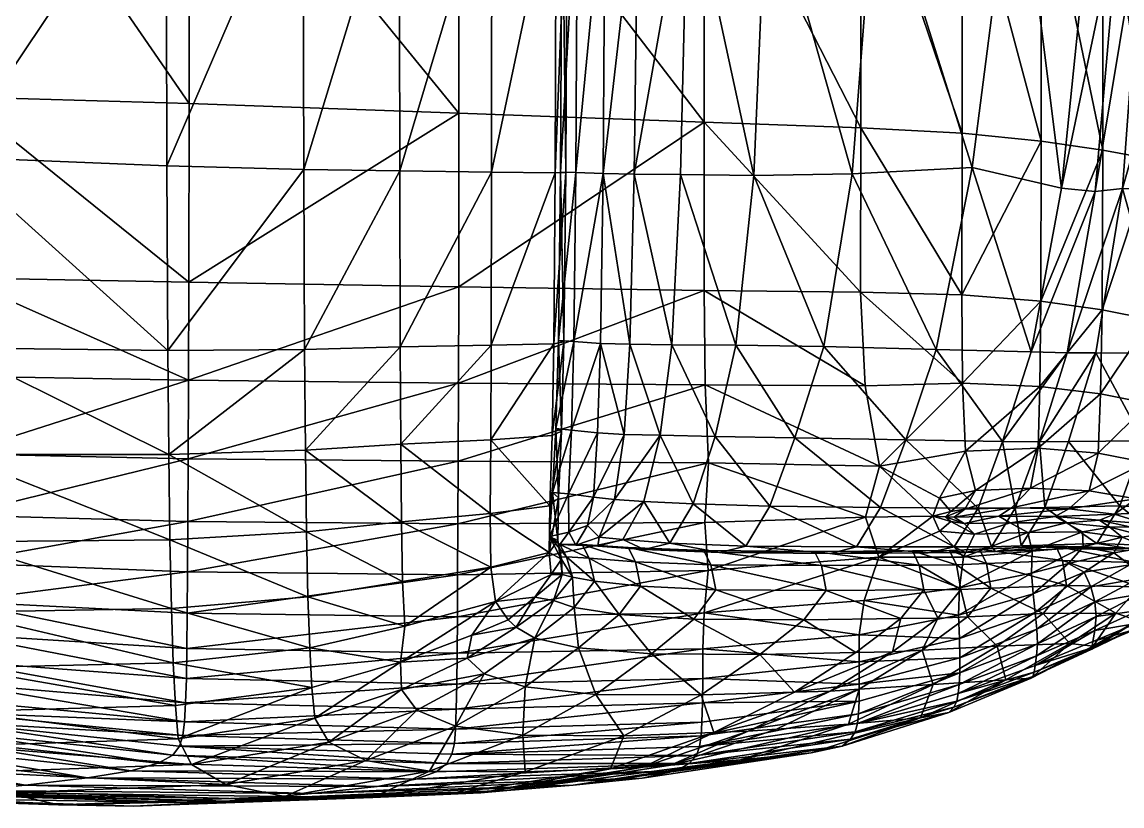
# Model space of a CAD drawing. Header units: centimetres. Extents: x -42.2 to 42.2, y -34.8 to 34.8.
# Drawn here: x -36.16 to -29.75, y -33 to -28.43 of the extents above; entities that cross this region are included whole.
import ezdxf

# ---------------------------------------------------------------- set-up
doc = ezdxf.new("R2010")
doc.units = ezdxf.units.CM
doc.layers.get('0').update_dxf_attribs({"true_color": 0x1c95b1})

msp = doc.modelspace()

# ---------------------------------------------------------------- meshes
at = {"color": 96, "true_color": 0x068706}
mesh = msp.add_polyface(dxfattribs=at)
corners = [(-33.4243, -27.5, 15.6869), (-33.0498, -27.5205, 15.4153), (-33.046, -25.0354, 15.4132), (-33.9644, -27.4685, 15.9719), (-33.424, -24.995, 15.6874), (-33.9609, -29.2985, 15.9624), (-33.4255, -29.306, 15.6807), (-33.0559, -29.3103, 15.4124), (-34.5261, -27.4285, 16.1976), (-33.9674, -24.9327, 15.9752), (-35.323, -27.3615, 16.3422), (-34.5301, -24.8513, 16.2023), (-35.3181, -29.269, 16.3288), (-34.5211, -29.2907, 16.1857), (-36.5686, -27.2493, 16.3841), (-35.3269, -24.7227, 16.3475), (-37.9558, -27.1325, 16.3264), (-36.5723, -24.5187, 16.3897), (-37.9517, -29.1616, 16.313), (-36.5641, -29.2195, 16.3703), (-36.5292, -26.9616, -29.6994), (-37.5298, -26.9127, -29.6741), (-37.5277, -24.2123, -29.67), (-35.187, -27.0379, -29.7197), (-36.5273, -24.2974, -29.6953), (-35.189, -28.9063, -29.7198), (-36.5314, -28.867, -29.6997), (-37.532, -28.8403, -29.6748), (-33.6148, -27.1533, -29.7326), (-35.1854, -24.4314, -29.7156), (-33.6163, -28.9615, -29.7326), (-35.3132, -30.346, 16.3009), (-36.5595, -30.3292, 16.3414), (-36.5331, -29.923, -29.6941), (-37.5332, -29.9035, -29.6699), (-35.1908, -29.9471, -29.7135), (-33.6177, -29.9739, -29.7261)]
mesh.append_faces([[corners[k] for k in face] for face in [(0, 1, 2), (3, 0, 4), (0, 3, 5), (5, 6, 0), (1, 0, 6), (6, 7, 1), (8, 3, 9), (10, 8, 11), (8, 10, 12), (12, 13, 8), (3, 8, 13), (13, 5, 3), (14, 10, 15), (16, 14, 17), (14, 16, 18), (18, 19, 14), (10, 14, 19), (19, 12, 10), (20, 21, 22), (23, 20, 24), (20, 23, 25), (25, 26, 20), (21, 20, 26), (26, 27, 21), (28, 23, 29), (23, 28, 30), (30, 25, 23), (31, 12, 19), (32, 19, 18), (33, 34, 27), (27, 26, 33), (35, 33, 26), (26, 25, 35), (30, 36, 35), (35, 25, 30)]], dxfattribs={"vtx2": -1, "color": 96})
mesh = msp.add_polyface(dxfattribs=at)
corners = [(-32.1858, -27.2677, -29.7164), (-33.6148, -27.1533, -29.7326), (-33.6136, -24.6373, -29.7286), (-32.1868, -29.0147, -29.7174), (-33.6163, -28.9615, -29.7326), (-31.8206, -27.5544, 11.1407), (-31.7744, -25.0994, 11.1304), (-32.2504, -25.0787, 13.6996), (-32.2812, -27.5436, 13.7086), (-31.8965, -29.325, 11.1476), (-32.3253, -29.3205, 13.7132), (-31.3245, -29.3162, 7.0501), (-31.1845, -27.4941, 6.8265), (-32.5718, -27.5369, 14.837), (-32.5539, -25.0659, 14.831), (-32.7631, -27.5327, 15.1238), (-32.754, -25.0589, 15.1205), (-32.776, -29.3141, 15.1221), (-32.5956, -29.3173, 14.838), (-31.273, -27.3411, -29.6491), (-32.185, -24.8422, -29.7116), (-31.2737, -29.0476, -29.6533), (-33.6177, -29.9739, -29.7261), (-32.9848, -27.5272, 15.2302), (-33.0498, -27.5205, 15.4153), (-33.0559, -29.3103, 15.4124), (-32.9933, -29.3083, 15.2295), (-33.015, -27.5277, 15.1435), (-33.0243, -29.3059, 15.1434), (-33.009, -25.0536, 15.1395), (-32.9794, -25.0509, 15.2266), (-32.926, -27.5296, 15.167), (-32.9198, -25.0556, 15.1637), (-32.9354, -29.3091, 15.1658)]
mesh.append_faces([[corners[k] for k in face] for face in [(0, 1, 2), (1, 0, 3), (3, 4, 1), (5, 6, 7), (7, 8, 5), (9, 5, 8), (8, 10, 9), (5, 9, 11), (6, 5, 12), (13, 8, 7), (7, 14, 13), (15, 13, 14), (14, 16, 15), (13, 15, 17), (17, 18, 13), (8, 13, 18), (18, 10, 8), (19, 0, 20), (21, 3, 0), (22, 4, 3), (23, 24, 25), (25, 26, 23), (27, 23, 26), (26, 28, 27), (23, 27, 29), (29, 30, 23), (24, 23, 30), (31, 15, 16), (16, 32, 31), (27, 31, 32), (32, 29, 27), (31, 27, 28), (28, 33, 31), (15, 31, 33), (33, 17, 15)]], dxfattribs={"vtx2": -1, "color": 96})
mesh = msp.add_polyface(dxfattribs=at)
corners = [(-29.5757, -27.5574, -27.2046), (-29.8607, -27.5122, -28.0225), (-29.8606, -25.2044, -27.9576), (-29.5756, -25.244, -27.1106), (-29.3559, -27.5957, -26.3059), (-29.3559, -25.271, -26.1848), (-29.1917, -27.6317, -25.2862), (-29.1916, -25.2955, -25.1441), (-29.0552, -27.6637, -23.6256), (-29.0552, -25.3169, -23.4866), (-28.919, -27.6903, -20.8042), (-28.919, -25.3347, -20.7103), (-28.9357, -27.7008, -16.737), (-28.9238, -25.3332, -16.6791), (-29.2581, -27.6846, -11.3392), (-29.2105, -25.2965, -11.257), (-29.6223, -27.6915, -6.7105), (-29.5687, -25.3853, -5.9952), (-30.3673, -27.2873, 0.4593), (-29.9305, -27.7084, -3.4356), (-29.7764, -26.6207, -4.0969), (-29.8427, -26.1259, -3.2377), (-30.4245, -25.0987, 1.4951), (-31.1558, -25.1116, 7.0776), (-31.1845, -27.4941, 6.8265), (-30.6242, -29.2793, 1.33), (-31.7744, -25.0994, 11.1304), (-30.6826, -27.3962, -29.3903), (-31.273, -27.3411, -29.6491), (-31.2724, -24.9735, -29.6421), (-30.6834, -29.0785, -29.4066), (-32.1858, -27.2677, -29.7164), (-31.2737, -29.0476, -29.6533), (-30.2208, -27.4559, -28.7996), (-30.6823, -25.0628, -29.3742), (-30.2206, -25.1419, -28.7625), (-30.222, -29.1252, -28.844), (-29.6525, -25.6879, -4.626), (-29.6696, -26.249, -4.8241), (-29.7643, -27.7712, -4.9508)]
mesh.append_faces([[corners[k] for k in face] for face in [(0, 1, 2), (2, 3, 0), (4, 0, 3), (3, 5, 4), (6, 4, 5), (5, 7, 6), (8, 6, 7), (7, 9, 8), (10, 8, 9), (9, 11, 10), (12, 10, 11), (11, 13, 12), (14, 12, 13), (13, 15, 14), (16, 14, 15), (15, 17, 16), (18, 19, 20), (20, 21, 18), (22, 18, 21), (23, 24, 18), (25, 18, 24), (24, 23, 26), (27, 28, 29), (28, 27, 30), (31, 28, 32), (33, 27, 34), (34, 35, 33), (1, 33, 35), (35, 2, 1), (27, 33, 36), (37, 21, 20), (20, 38, 37), (39, 16, 17), (17, 38, 39), (19, 39, 38), (38, 20, 19)]], dxfattribs={"vtx2": -1, "color": 96})
mesh = msp.add_polyface(dxfattribs=at)
corners = [(-29.5757, -27.5574, -27.2046), (-29.3559, -27.5957, -26.3059), (-29.3581, -29.2825, -26.4643), (-29.5777, -29.2306, -27.3265), (-29.8607, -27.5122, -28.0225), (-29.8624, -29.1789, -28.1042), (-29.1917, -27.6317, -25.2862), (-29.0552, -27.6637, -23.6256), (-29.0617, -29.3814, -23.8046), (-29.1939, -29.3369, -25.4714), (-28.919, -27.6903, -20.8042), (-28.9357, -27.7008, -16.737), (-28.98, -29.409, -16.7994), (-28.938, -29.4036, -20.9208), (-29.2581, -27.6846, -11.3392), (-29.6223, -27.6915, -6.7105), (-29.749, -29.4011, -6.8153), (-29.3451, -29.4028, -11.42), (-31.1845, -27.4941, 6.8265), (-31.3245, -29.3162, 7.0501), (-30.6242, -29.2793, 1.33), (-30.3673, -27.2873, 0.4593), (-30.1049, -29.399, -3.2341), (-29.9305, -27.7084, -3.4356), (-31.8206, -27.5544, 11.1407), (-30.6834, -29.0785, -29.4066), (-31.2737, -29.0476, -29.6533), (-31.273, -27.3411, -29.6491), (-30.2208, -27.4559, -28.7996), (-30.222, -29.1252, -28.844), (-30.6826, -27.3962, -29.3903), (-32.1868, -29.0147, -29.7174), (-31.2747, -30.0063, -29.6518), (-30.685, -30.0214, -29.4193), (-30.2252, -30.0583, -28.889), (-29.8674, -30.1087, -28.193), (-29.5837, -30.1641, -27.4635), (-29.3646, -30.2314, -26.6446), (-29.7643, -27.7712, -4.9508), (-29.9077, -29.4197, -5.018)]
mesh.append_faces([[corners[k] for k in face] for face in [(0, 1, 2), (2, 3, 0), (4, 0, 3), (3, 5, 4), (6, 7, 8), (8, 9, 6), (1, 6, 9), (9, 2, 1), (10, 11, 12), (12, 13, 10), (7, 10, 13), (13, 8, 7), (14, 15, 16), (16, 17, 14), (11, 14, 17), (17, 12, 11), (18, 19, 20), (21, 20, 22), (22, 23, 21), (19, 18, 24), (25, 26, 27), (28, 4, 5), (5, 29, 28), (29, 25, 30), (31, 26, 32), (26, 25, 33), (33, 25, 29), (34, 29, 5), (35, 5, 3), (36, 3, 2), (37, 2, 9), (38, 23, 22), (22, 39, 38), (15, 38, 39), (39, 16, 15)]], dxfattribs={"vtx2": -1, "color": 96})
mesh = msp.add_polyface(dxfattribs=at)
corners = [(-32.1818, -30.5463, -29.698), (-32.162, -30.9999, -29.6723), (-33.6205, -30.9899, -29.6855), (-32.1829, -31.3473, -29.6416), (-33.622, -31.3564, -29.6496), (-32.1868, -29.0147, -29.7174), (-32.1877, -29.996, -29.7121), (-33.6177, -29.9739, -29.7261), (-33.6191, -30.5351, -29.711), (-32.6193, -30.3094, 14.8302), (-32.6536, -30.8346, 14.8131), (-32.4435, -30.84, 13.6993), (-32.5956, -29.3173, 14.838), (-32.776, -29.3141, 15.1221), (-32.7902, -30.3043, 15.1115), (-32.808, -30.8258, 15.0913), (-32.7091, -31.2145, 14.7859), (-32.8319, -31.2011, 15.0606), (-32.8671, -31.365, 14.9604), (-32.7988, -31.4343, 14.7527), (-32.5387, -31.2255, 13.6812), (-32.66, -31.4478, 13.6572), (-33.036, -30.2876, 15.1357), (-33.0039, -30.2943, 15.2205), (-33.0176, -30.8158, 15.2029), (-33.0243, -29.3059, 15.1434), (-32.9933, -29.3083, 15.2295), (-33.0635, -30.3061, 15.4002), (-32.9469, -30.294, 15.1564), (-32.9354, -29.3091, 15.1658), (-33.0509, -30.8008, 15.1218), (-32.9607, -30.8093, 15.1394), (-32.9772, -31.1802, 15.1155), (-33.0701, -31.1736, 15.1032), (-33.0876, -31.4305, 15.0205), (-32.9757, -31.4043, 15.0023)]
mesh.append_faces([[corners[k] for k in face] for face in [(0, 1, 2), (1, 3, 4), (5, 6, 7), (6, 0, 8), (9, 10, 11), (9, 12, 13), (13, 14, 9), (10, 9, 14), (14, 15, 10), (16, 17, 18), (18, 19, 16), (20, 16, 19), (19, 21, 20), (11, 10, 16), (17, 16, 10), (10, 15, 17), (22, 23, 24), (23, 22, 25), (25, 26, 23), (27, 23, 26), (28, 14, 13), (13, 29, 28), (22, 28, 29), (29, 25, 22), (28, 22, 30), (30, 31, 28), (14, 28, 31), (31, 15, 14), (32, 17, 15), (15, 31, 32), (33, 32, 31), (31, 30, 33), (34, 35, 32), (17, 32, 35), (35, 18, 17)]], dxfattribs={"vtx2": -1, "color": 96})
mesh = msp.add_polyface(dxfattribs=at)
corners = [(-31.1688, -31.5499, -29.5596), (-31.2458, -31.3172, -29.5992), (-30.8537, -31.3117, -29.5434), (-31.1655, -31.0189, -29.6143), (-32.162, -30.9999, -29.6723), (-32.1829, -31.3473, -29.6416), (-32.1818, -30.5463, -29.698), (-31.2479, -30.5518, -29.6403), (-32.1877, -29.996, -29.7121), (-31.2747, -30.0063, -29.6518), (-32.1868, -29.0147, -29.7174), (-30.685, -30.0214, -29.4193), (-31.2737, -29.0476, -29.6533), (-32.0016, -30.3153, 11.1486), (-32.1235, -30.8465, 11.1446), (-31.6578, -30.8549, 7.1277), (-31.4902, -30.323, 7.126), (-31.8965, -29.325, 11.1476), (-31.3245, -29.3162, 7.0501), (-32.3253, -29.3205, 13.7132), (-32.3759, -30.3121, 13.71), (-32.4435, -30.84, 13.6993), (-32.6193, -30.3094, 14.8302), (-32.5956, -29.3173, 14.838), (-30.8355, -30.3389, 1.6227), (-31.0105, -30.8659, 1.6274), (-32.7091, -31.2145, 14.7859), (-32.5387, -31.2255, 13.6812), (-32.25, -31.2395, 11.1368), (-32.3862, -31.468, 11.1234), (-32.66, -31.4478, 13.6572), (-31.9437, -31.4854, 7.1249), (-31.8032, -31.2524, 7.1288), (-31.1583, -31.26, 1.6337), (-31.2988, -31.4908, 1.6354)]
mesh.append_faces([[corners[k] for k in face] for face in [(0, 1, 2), (2, 1, 3), (4, 3, 1), (1, 5, 4), (3, 4, 6), (6, 7, 3), (8, 9, 7), (7, 6, 8), (9, 8, 10), (11, 9, 12), (13, 14, 15), (15, 16, 13), (17, 13, 16), (16, 18, 17), (13, 17, 19), (19, 20, 13), (14, 13, 20), (20, 21, 14), (21, 20, 22), (23, 22, 20), (20, 19, 23), (18, 16, 24), (25, 24, 16), (16, 15, 25), (26, 27, 21), (28, 14, 21), (21, 27, 28), (29, 28, 27), (27, 30, 29), (28, 29, 31), (31, 32, 28), (14, 28, 32), (32, 15, 14), (33, 25, 15), (15, 32, 33), (34, 33, 32)]], dxfattribs={"vtx2": -1, "color": 96})
mesh = msp.add_polyface(dxfattribs=at)
corners = [(-36.5473, -31.4606, 16.2048), (-36.5541, -30.9518, 16.2891), (-37.9422, -30.9288, 16.2343), (-37.9358, -31.4392, 16.1526), (-35.3005, -31.4488, 16.1687), (-35.3075, -30.9526, 16.2503), (-34.5044, -31.4021, 16.0413), (-34.5108, -30.927, 16.1149), (-33.9516, -31.3433, 15.8396), (-33.9609, -29.2985, 15.9624), (-34.5211, -29.2907, 16.1857), (-34.5162, -30.34, 16.1606), (-35.3132, -30.346, 16.3009), (-35.3181, -29.269, 16.3288), (-33.9579, -30.3252, 15.9414), (-36.5595, -30.3292, 16.3414), (-36.5641, -29.2195, 16.3703), (-37.9517, -29.1616, 16.313), (-37.9473, -30.2983, 16.285), (-37.53, -31.5195, -29.5667), (-37.5306, -31.2576, -29.6076), (-36.536, -31.3044, -29.625), (-35.1957, -31.3427, -29.6388), (-35.194, -30.9767, -29.674), (-33.6205, -30.9899, -29.6855), (-35.1924, -30.5181, -29.6989), (-33.6191, -30.5351, -29.711), (-36.5352, -30.9485, -29.6579), (-36.5344, -30.4951, -29.6807), (-37.5321, -30.916, -29.6376), (-37.5333, -30.4722, -29.658), (-36.5331, -29.923, -29.6941), (-35.1908, -29.9471, -29.7135), (-37.5332, -29.9035, -29.6699), (-33.6177, -29.9739, -29.7261)]
mesh.append_faces([[corners[k] for k in face] for face in [(0, 1, 2), (2, 3, 0), (1, 0, 4), (4, 5, 1), (6, 7, 5), (5, 4, 6), (7, 6, 8), (9, 10, 11), (12, 11, 10), (10, 13, 12), (11, 12, 5), (5, 7, 11), (14, 11, 7), (15, 1, 5), (5, 12, 15), (16, 15, 12), (17, 18, 15), (1, 15, 18), (18, 2, 1), (19, 20, 21), (22, 23, 24), (23, 25, 26), (27, 28, 25), (25, 23, 27), (21, 27, 23), (23, 22, 21), (27, 21, 20), (20, 29, 27), (28, 27, 29), (29, 30, 28), (31, 32, 25), (25, 28, 31), (33, 31, 28), (28, 30, 33), (25, 32, 34)]], dxfattribs={"vtx2": -1, "color": 96})
mesh = msp.add_polyface(dxfattribs=at)
corners = [(-31.1655, -31.0189, -29.6143), (-31.2479, -30.5518, -29.6403), (-30.6806, -30.5357, -29.4284), (-30.6635, -30.9321, -29.4338), (-30.8146, -31.2057, -29.5524), (-30.605, -31.1624, -29.408), (-31.2747, -30.0063, -29.6518), (-30.685, -30.0214, -29.4193), (-30.24, -30.9149, -28.9978), (-30.231, -30.555, -28.9389), (-29.8767, -30.5983, -28.2976), (-29.8911, -30.9446, -28.4266), (-30.2843, -31.1475, -29.0232), (-29.9421, -31.1626, -28.5164), (-30.2252, -30.0583, -28.889), (-30.222, -29.1252, -28.844), (-29.8674, -30.1087, -28.193), (-30.8355, -30.3389, 1.6227), (-31.0105, -30.8659, 1.6274), (-30.4472, -30.8751, -3.1584), (-30.2812, -30.3541, -3.1642), (-30.6242, -29.2793, 1.33), (-30.1049, -29.399, -3.2341), (-31.3245, -29.3162, 7.0501), (-31.1583, -31.26, 1.6337), (-30.5905, -31.2636, -3.1494), (-30.3747, -31.2642, -5.0215), (-30.2332, -30.878, -5.0316), (-30.202, -31.2606, -6.8318), (-30.0625, -30.8764, -6.843), (-29.7633, -31.2514, -11.4298), (-30.0708, -30.3592, -5.0376), (-29.9077, -29.4197, -5.018), (-29.9036, -30.3597, -6.8485)]
mesh.append_faces([[corners[k] for k in face] for face in [(0, 1, 2), (2, 3, 0), (4, 0, 3), (3, 5, 4), (6, 7, 2), (2, 1, 6), (8, 9, 10), (10, 11, 8), (12, 8, 11), (11, 13, 12), (8, 12, 5), (5, 3, 8), (9, 8, 3), (3, 2, 9), (14, 9, 2), (2, 7, 14), (15, 14, 7), (9, 14, 16), (16, 10, 9), (17, 18, 19), (19, 20, 17), (21, 17, 20), (20, 22, 21), (17, 21, 23), (18, 24, 25), (25, 19, 18), (26, 27, 19), (27, 26, 28), (28, 29, 27), (29, 28, 30), (20, 31, 32), (32, 22, 20), (31, 20, 19), (19, 27, 31), (33, 31, 27), (27, 29, 33)]], dxfattribs={"vtx2": -1, "color": 96})
mesh = msp.add_polyface(dxfattribs=at)
corners = [(-29.8624, -29.1789, -28.1042), (-29.8674, -30.1087, -28.193), (-30.2252, -30.0583, -28.889), (-29.479, -30.3608, -11.4476), (-29.6288, -30.8725, -11.4437), (-29.2121, -30.8879, -16.9434), (-29.0814, -30.3682, -16.843), (-29.3451, -29.4028, -11.42), (-28.98, -29.409, -16.7994), (-29.749, -29.4011, -6.8153), (-29.9036, -30.3597, -6.8485), (-30.0625, -30.8764, -6.843), (-28.9949, -30.3873, -21.0423), (-29.0923, -30.9446, -21.4518), (-29.1318, -30.9337, -24.3748), (-29.081, -30.3822, -24.0025), (-28.938, -29.4036, -20.9208), (-29.0617, -29.3814, -23.8046), (-29.5837, -30.1641, -27.4635), (-29.595, -30.6546, -27.6301), (-29.8767, -30.5983, -28.2976), (-29.5777, -29.2306, -27.3265), (-29.3581, -29.2825, -26.4643), (-29.3646, -30.2314, -26.6446), (-29.3802, -30.7336, -26.8796), (-29.2006, -30.3172, -25.6804), (-29.2268, -30.845, -25.9893), (-29.1939, -29.3369, -25.4714), (-29.4098, -31.0804, -27.2024), (-29.6126, -30.9987, -27.8407), (-29.8911, -30.9446, -28.4266), (-30.0708, -30.3592, -5.0376), (-29.9077, -29.4197, -5.018)]
mesh.append_faces([[corners[k] for k in face] for face in [(0, 1, 2), (3, 4, 5), (5, 6, 3), (7, 3, 6), (6, 8, 7), (3, 7, 9), (9, 10, 3), (4, 3, 10), (10, 11, 4), (12, 13, 14), (14, 15, 12), (16, 12, 15), (15, 17, 16), (12, 16, 8), (8, 6, 12), (13, 12, 6), (6, 5, 13), (18, 19, 20), (20, 1, 18), (21, 18, 1), (22, 23, 18), (19, 18, 23), (23, 24, 19), (25, 26, 24), (24, 23, 25), (27, 25, 23), (25, 27, 17), (17, 15, 25), (26, 25, 15), (15, 14, 26), (28, 24, 26), (29, 19, 24), (19, 29, 30), (30, 20, 19), (31, 10, 9), (9, 32, 31)]], dxfattribs={"vtx2": -1, "color": 96})
mesh = msp.add_polyface(dxfattribs=at)
corners = [(-33.4349, -31.2949, 15.5804), (-33.4308, -30.8654, 15.6324), (-33.9549, -30.8922, 15.9025), (-33.9516, -31.3433, 15.8396), (-33.0907, -31.5235, 15.281), (-33.0856, -31.2505, 15.3354), (-33.0733, -30.8416, 15.3756), (-34.5108, -30.927, 16.1149), (-34.5162, -30.34, 16.1606), (-33.9579, -30.3252, 15.9414), (-33.9609, -29.2985, 15.9624), (-33.4276, -30.3151, 15.6642), (-33.0635, -30.3061, 15.4002), (-33.0559, -29.3103, 15.4124), (-33.4255, -29.306, 15.6807), (-33.6205, -30.9899, -29.6855), (-33.6191, -30.5351, -29.711), (-32.1818, -30.5463, -29.698), (-33.622, -31.3564, -29.6496), (-32.162, -30.9999, -29.6723), (-35.1957, -31.3427, -29.6388), (-35.194, -30.9767, -29.674), (-33.6177, -29.9739, -29.7261), (-35.1924, -30.5181, -29.6989), (-32.1877, -29.996, -29.7121), (-33.0351, -31.2036, 15.1764), (-33.0404, -31.4537, 15.1542), (-33.0701, -31.1736, 15.1032), (-33.0876, -31.4305, 15.0205), (-33.0509, -30.8008, 15.1218), (-33.0176, -30.8158, 15.2029), (-33.0039, -30.2943, 15.2205), (-33.036, -30.2876, 15.1357), (-32.9933, -29.3083, 15.2295), (-32.9772, -31.1802, 15.1155)]
mesh.append_faces([[corners[k] for k in face] for face in [(0, 1, 2), (2, 3, 0), (4, 5, 0), (1, 0, 5), (5, 6, 1), (3, 2, 7), (8, 9, 10), (7, 2, 9), (11, 12, 13), (13, 14, 11), (9, 11, 14), (14, 10, 9), (11, 9, 2), (2, 1, 11), (12, 11, 1), (1, 6, 12), (15, 16, 17), (18, 15, 19), (15, 18, 20), (16, 15, 21), (22, 16, 23), (16, 22, 24), (25, 5, 4), (4, 26, 25), (27, 25, 26), (26, 28, 27), (25, 27, 29), (29, 30, 25), (5, 25, 30), (30, 6, 5), (31, 12, 6), (6, 30, 31), (30, 29, 32), (33, 13, 12), (34, 27, 28)]], dxfattribs={"vtx2": -1, "color": 96})
mesh = msp.add_polyface(dxfattribs=at)
corners = [(-29.2326, -31.3789, -22.4321), (-29.0923, -30.9446, -21.4518), (-29.2121, -30.8879, -16.9434), (-29.3447, -31.2773, -17.1763), (-29.2329, -31.3034, -25.0771), (-29.1318, -30.9337, -24.3748), (-29.2876, -31.1929, -26.4742), (-29.2268, -30.845, -25.9893), (-29.3881, -31.3803, -26.9109), (-29.3615, -31.4845, -26.2107), (-29.4788, -31.2835, -27.4765), (-29.4098, -31.0804, -27.2024), (-29.3802, -30.7336, -26.8796), (-29.6126, -30.9987, -27.8407), (-29.6685, -31.2095, -28.0063), (-29.9421, -31.1626, -28.5164), (-29.8911, -30.9446, -28.4266), (-29.4738, -31.4869, -17.0187), (-29.7633, -31.2514, -11.4298), (-29.6288, -30.8725, -11.4437), (-30.0625, -30.8764, -6.843), (-29.8974, -31.4699, -11.4175), (-30.202, -31.2606, -6.8318), (-29.9823, -31.4031, -28.6661), (-30.0762, -31.3507, -28.5562), (-29.8232, -31.3745, -28.1213), (-29.8822, -31.3341, -28.0407), (-29.7064, -31.3735, -27.591), (-29.6536, -31.418, -27.6765), (-29.6129, -31.3549, -27.5652), (-29.5336, -31.4266, -27.075), (-29.7945, -31.3002, -28.0377), (-30.1416, -31.3125, -28.4841), (-30.0613, -31.2675, -28.5032)]
mesh.append_faces([[corners[k] for k in face] for face in [(0, 1, 2), (2, 3, 0), (0, 4, 5), (5, 1, 0), (6, 7, 5), (5, 4, 6), (8, 6, 4), (4, 9, 8), (6, 8, 10), (10, 11, 6), (7, 6, 11), (12, 11, 13), (14, 13, 11), (11, 10, 14), (13, 14, 15), (15, 16, 13), (17, 3, 18), (19, 18, 3), (3, 2, 19), (18, 19, 20), (21, 18, 22), (23, 24, 25), (26, 25, 24), (25, 26, 27), (27, 28, 25), (27, 29, 30), (8, 30, 29), (29, 10, 8), (31, 14, 10), (10, 29, 31), (26, 31, 29), (29, 27, 26), (31, 26, 32), (14, 31, 33), (33, 15, 14)]], dxfattribs={"vtx2": -1, "color": 96})
mesh = msp.add_polyface(dxfattribs=at)
corners = [(-31.1655, -31.0189, -29.6143), (-30.8146, -31.2057, -29.5524), (-30.8537, -31.3117, -29.5434), (-30.7291, -31.4901, -3.1448), (-30.5905, -31.2636, -3.1494), (-31.1583, -31.26, 1.6337), (-30.4472, -30.8751, -3.1584), (-30.3747, -31.2642, -5.0215), (-30.5126, -31.489, -5.0156), (-30.3388, -31.4835, -6.824), (-30.202, -31.2606, -6.8318), (-30.7492, -31.3427, -29.4767), (-30.816, -31.3983, -29.5329), (-30.7792, -31.3155, -29.4632), (-30.6705, -31.353, -29.3356), (-30.7289, -31.3175, -29.2929), (-30.6109, -31.4151, -29.4057), (-30.7486, -31.283, -29.4825), (-30.605, -31.1624, -29.408), (-30.6683, -31.2713, -29.3359), (-30.4024, -31.3496, -28.9949), (-30.301, -31.4068, -29.0824), (-30.4701, -31.3117, -28.934), (-30.1416, -31.3125, -28.4841), (-30.0762, -31.3507, -28.5562), (-29.9823, -31.4031, -28.6661), (-30.3959, -31.262, -28.9727), (-30.2843, -31.1475, -29.0232), (-29.9421, -31.1626, -28.5164), (-30.0613, -31.2675, -28.5032), (-29.8822, -31.3341, -28.0407), (-29.7945, -31.3002, -28.0377)]
mesh.append_faces([[corners[k] for k in face] for face in [(0, 1, 2), (3, 4, 5), (6, 4, 7), (8, 7, 4), (9, 10, 7), (11, 12, 2), (2, 13, 11), (14, 11, 13), (13, 15, 14), (11, 14, 16), (16, 12, 11), (17, 1, 18), (18, 19, 17), (13, 17, 19), (19, 15, 13), (17, 13, 2), (2, 1, 17), (20, 21, 16), (16, 14, 20), (22, 20, 14), (14, 15, 22), (20, 22, 23), (23, 24, 20), (21, 20, 24), (24, 25, 21), (26, 27, 28), (28, 29, 26), (22, 26, 29), (29, 23, 22), (26, 22, 15), (15, 19, 26), (27, 26, 19), (19, 18, 27), (24, 23, 30), (23, 29, 31)]], dxfattribs={"vtx2": -1, "color": 96})
mesh = msp.add_polyface(dxfattribs=at)
corners = [(-30.6995, -32.0245, -29.1931), (-31.2824, -32.1609, -29.3405), (-31.2826, -32.0024, -29.4421), (-32.1944, -32.0834, -29.4757), (-32.1954, -32.2575, -29.3788), (-32.1866, -31.8744, -29.5424), (-31.2543, -31.8025, -29.51), (-30.7036, -31.8885, -29.3114), (-31.1688, -31.5499, -29.5596), (-32.1644, -31.6273, -29.597), (-31.2458, -31.3172, -29.5992), (-32.1829, -31.3473, -29.6416), (-30.8537, -31.3117, -29.5434), (-30.816, -31.3983, -29.5329), (-30.699, -31.7297, -29.3859), (-31.6066, -31.9153, 1.6601), (-31.862, -32.1168, 1.695), (-31.302, -32.106, -3.055), (-31.0401, -31.9084, -3.1091), (-31.4749, -31.7441, 1.6458), (-30.9063, -31.7401, -3.1289), (-32.1179, -31.74, 7.1272), (-31.8032, -31.2524, 7.1288), (-31.9437, -31.4854, 7.1249), (-31.2988, -31.4908, 1.6354), (-31.1583, -31.26, 1.6337), (-30.7291, -31.4901, -3.1448), (-31.0889, -32.101, -4.9149), (-30.8246, -31.905, -4.9757), (-30.9167, -32.0918, -6.7185), (-31.5027, -31.5995, 1.6292), (-30.9329, -31.5966, -3.1477), (-31.5438, -31.5161, 1.6195), (-30.9734, -31.5132, -3.158), (-32.1886, -31.5122, 7.1032), (-32.1472, -31.5955, 7.1125), (-31.4515, -31.528, 1.6262), (-32.0965, -31.5237, 7.1119), (-30.8811, -31.5255, -3.1524)]
mesh.append_faces([[corners[k] for k in face] for face in [(0, 1, 2), (3, 2, 1), (1, 4, 3), (2, 3, 5), (5, 6, 2), (7, 2, 6), (8, 6, 5), (5, 9, 8), (10, 8, 9), (9, 11, 10), (12, 13, 8), (14, 6, 8), (15, 16, 17), (17, 18, 15), (19, 15, 18), (18, 20, 19), (15, 19, 21), (22, 23, 24), (25, 24, 26), (27, 28, 18), (18, 17, 27), (28, 27, 29), (30, 19, 20), (20, 31, 30), (32, 30, 31), (31, 33, 32), (30, 32, 34), (19, 30, 35), (36, 24, 23), (23, 37, 36), (32, 36, 37), (36, 32, 33), (33, 38, 36), (24, 36, 38), (38, 26, 24)]], dxfattribs={"vtx2": -1, "color": 96})
mesh = msp.add_polyface(dxfattribs=at)
corners = [(-31.2543, -31.8025, -29.51), (-30.699, -31.7297, -29.3859), (-30.7036, -31.8885, -29.3114), (-30.2785, -31.6428, -29.1058), (-30.2699, -31.763, -29.015), (-30.6761, -31.5497, -29.4242), (-31.1688, -31.5499, -29.5596), (-30.816, -31.3983, -29.5329), (-30.6109, -31.4151, -29.4057), (-30.2743, -31.5143, -29.1238), (-30.301, -31.4068, -29.0824), (-30.5905, -31.2636, -3.1494), (-30.7291, -31.4901, -3.1448), (-30.5126, -31.489, -5.0156), (-30.3747, -31.2642, -5.0215), (-30.3388, -31.4835, -6.824), (-30.5162, -31.731, -6.8036), (-30.6513, -31.8974, -6.7802), (-30.211, -31.8781, -11.3635), (-30.8246, -31.905, -4.9757), (-30.69, -31.7377, -4.9974), (-30.9063, -31.7401, -3.1289), (-30.664, -31.5234, -5.0219), (-30.8811, -31.5255, -3.1524), (-30.7562, -31.5108, -5.0268), (-30.9734, -31.5132, -3.158), (-30.5812, -31.5035, -6.8325), (-30.4894, -31.5167, -6.8286), (-30.0985, -31.5704, -11.4108), (-30.1373, -31.4859, -11.4204), (-30.5415, -31.5873, -6.8226), (-30.0747, -31.7143, -11.3913), (-30.0462, -31.5002, -11.4185), (-30.716, -31.5943, -5.0166), (-30.9329, -31.5966, -3.1477)]
mesh.append_faces([[corners[k] for k in face] for face in [(0, 1, 2), (3, 4, 2), (2, 1, 3), (5, 6, 7), (7, 8, 5), (6, 5, 1), (9, 3, 1), (1, 5, 9), (10, 9, 5), (5, 8, 10), (11, 12, 13), (14, 13, 15), (16, 17, 18), (19, 20, 21), (17, 16, 20), (22, 13, 12), (12, 23, 22), (24, 22, 23), (23, 25, 24), (22, 24, 26), (26, 27, 22), (13, 22, 27), (27, 15, 13), (28, 29, 26), (26, 30, 28), (30, 16, 31), (15, 27, 32), (27, 26, 29), (33, 20, 16), (16, 30, 33), (24, 33, 30), (30, 26, 24), (33, 24, 25), (25, 34, 33), (20, 33, 34), (34, 21, 20)]], dxfattribs={"vtx2": -1, "color": 96})
mesh = msp.add_polyface(dxfattribs=at)
corners = [(-30.2699, -31.763, -29.015), (-30.2785, -31.6428, -29.1058), (-30.063, -31.5868, -28.846), (-29.9719, -31.6377, -28.6812), (-30.2567, -31.8728, -28.8589), (-29.9327, -31.7236, -28.4583), (-30.2743, -31.5143, -29.1238), (-30.301, -31.4068, -29.0824), (-29.9823, -31.4031, -28.6661), (-29.9775, -31.4904, -28.7609), (-29.7999, -31.5248, -28.4382), (-29.7512, -31.4339, -28.2602), (-29.6038, -31.4909, -27.8429), (-29.7059, -31.5945, -28.1116), (-29.66, -31.6765, -27.7369), (-29.9101, -31.8111, -28.176), (-29.6475, -31.7665, -27.3493), (-29.7633, -31.2514, -11.4298), (-29.8974, -31.4699, -11.4175), (-29.4738, -31.4869, -17.0187), (-30.202, -31.2606, -6.8318), (-30.3388, -31.4835, -6.824), (-30.0985, -31.5704, -11.4108), (-30.0747, -31.7143, -11.3913), (-29.6505, -31.7221, -16.9309), (-29.6732, -31.5816, -16.9571), (-30.1373, -31.4859, -11.4204), (-29.711, -31.4976, -16.9682), (-30.5415, -31.5873, -6.8226), (-29.8232, -31.3745, -28.1213), (-29.6536, -31.418, -27.6765), (-29.7064, -31.3735, -27.591), (-29.6286, -31.4274, -27.1221), (-30.0462, -31.5002, -11.4185), (-30.4894, -31.5167, -6.8286), (-29.6202, -31.5132, -16.9691)]
mesh.append_faces([[corners[k] for k in face] for face in [(0, 1, 2), (2, 3, 0), (4, 0, 3), (3, 5, 4), (6, 7, 8), (8, 9, 6), (1, 6, 9), (9, 2, 1), (10, 3, 2), (2, 9, 10), (11, 10, 9), (9, 8, 11), (10, 11, 12), (12, 13, 10), (3, 10, 13), (13, 5, 3), (14, 15, 5), (5, 13, 14), (15, 14, 16), (17, 18, 19), (20, 21, 18), (22, 23, 24), (24, 25, 22), (26, 22, 25), (25, 27, 26), (23, 22, 28), (29, 11, 8), (11, 29, 30), (30, 12, 11), (30, 31, 32), (33, 18, 21), (26, 33, 34), (33, 26, 27), (27, 35, 33), (18, 33, 35), (35, 19, 18)]], dxfattribs={"vtx2": -1, "color": 96})
mesh = msp.add_polyface(dxfattribs=at)
corners = [(-35.5106, -33.0003, 2.632), (-35.9509, -32.9933, 7.5612), (-37.4144, -32.9443, 7.7009), (-37.0456, -32.9505, 2.9937), (-36.7211, -32.9311, -1.0278), (-35.1208, -32.9809, -1.5964), (-36.2537, -32.9226, 11.3587), (-36.433, -32.8028, 13.9079), (-37.833, -32.7592, 13.8938), (-37.6749, -32.8757, 11.3876), (-35.5286, -32.7945, -20.5443), (-36.928, -32.6451, -20.3902), (-36.7432, -32.6024, -24.5866), (-35.7803, -32.8364, -15.256), (-37.1968, -32.687, -14.9784), (-37.6039, -32.3383, -28.089), (-36.5974, -32.5099, -28.1003), (-36.6435, -32.5583, -26.9409), (-35.2844, -32.7041, -26.9509), (-35.3698, -32.7509, -24.6312), (-36.1442, -32.8781, -9.3326), (-37.5484, -32.7287, -8.9777), (-36.4666, -32.9101, -4.5433), (-36.5029, -32.6488, 15.0922), (-36.517, -32.4497, 15.5323), (-37.9074, -32.4145, 15.4934), (-37.8948, -32.6089, 15.0594), (-36.5734, -32.4547, -28.7121), (-36.562, -32.3827, -29.0079), (-35.2158, -32.5095, -29.0215), (-35.225, -32.5901, -28.7256), (-37.5771, -32.2901, -28.6993), (-37.5312, -31.7243, -29.5139), (-36.539, -31.8083, -29.5268), (-36.5421, -31.9985, -29.4603), (-37.5353, -31.8947, -29.4479), (-36.5467, -32.1564, -29.3637), (-37.5422, -32.0335, -29.3511), (-36.5532, -32.2839, -29.219), (-35.2092, -32.3985, -29.2319), (-37.5515, -32.1437, -29.2058), (-36.529, -32.195, 15.8492), (-35.2684, -32.4145, 15.5096), (-36.539, -31.8702, 16.0658), (-35.2812, -32.1657, 15.8212), (-37.9279, -31.8461, 16.0172), (-37.9185, -32.1657, 15.8051), (-36.5473, -31.4606, 16.2048), (-37.9358, -31.4392, 16.1526), (-35.2918, -31.8485, 16.0333), (-36.5372, -31.584, -29.5815), (-36.536, -31.3044, -29.625), (-37.53, -31.5195, -29.5667), (-36.5935, -32.9226, -2.6576), (-37.9689, -32.7732, -2.245)]
mesh.append_faces([[corners[k] for k in face] for face in [(0, 1, 2), (2, 3, 0), (3, 4, 5), (6, 7, 8), (1, 6, 9), (9, 2, 1), (10, 11, 12), (13, 14, 11), (15, 16, 17), (18, 17, 16), (19, 12, 17), (20, 21, 14), (14, 13, 20), (21, 20, 22), (23, 24, 25), (7, 23, 26), (27, 28, 29), (16, 27, 30), (27, 16, 15), (28, 27, 31), (32, 33, 34), (35, 34, 36), (37, 36, 38), (39, 38, 36), (29, 28, 38), (40, 38, 28), (41, 24, 42), (43, 41, 44), (41, 43, 45), (24, 41, 46), (43, 47, 48), (47, 43, 49), (50, 33, 32), (51, 50, 52), (22, 53, 54)]], dxfattribs={"vtx2": -1, "color": 96})
mesh = msp.add_polyface(dxfattribs=at)
corners = [(-34.4755, -32.9279, -9.8771), (-34.8299, -32.9599, -5.1517), (-36.4666, -32.9101, -4.5433), (-36.1442, -32.8781, -9.3326), (-35.7803, -32.8364, -15.256), (-34.0927, -32.8862, -15.6814), (-35.1208, -32.9809, -1.5964), (-35.5106, -33.0003, 2.632), (-37.0456, -32.9505, 2.9937), (-36.2537, -32.9226, 11.3587), (-35.9509, -32.9933, 7.5612), (-34.6302, -32.9444, 7.4155), (-34.9751, -32.8758, 11.3104), (-36.433, -32.8028, 13.9079), (-35.1753, -32.7592, 13.8868), (-36.7432, -32.6024, -24.5866), (-35.3698, -32.7509, -24.6312), (-35.5286, -32.7945, -20.5443), (-36.928, -32.6451, -20.3902), (-36.5974, -32.5099, -28.1003), (-35.2451, -32.6514, -28.1126), (-35.2844, -32.7041, -26.9509), (-36.6435, -32.5583, -26.9409), (-36.5029, -32.6488, 15.0922), (-35.2531, -32.6089, 15.0757), (-36.517, -32.4497, 15.5323), (-35.2684, -32.4145, 15.5096), (-35.2158, -32.5095, -29.0215), (-35.225, -32.5901, -28.7256), (-36.5734, -32.4547, -28.7121), (-35.2016, -32.0824, -29.4711), (-36.5421, -31.9985, -29.4603), (-36.539, -31.8083, -29.5268), (-35.1994, -31.8758, -29.5374), (-35.2047, -32.2564, -29.3755), (-36.5467, -32.1564, -29.3637), (-35.2092, -32.3985, -29.2319), (-36.5532, -32.2839, -29.219), (-35.2812, -32.1657, 15.8212), (-36.529, -32.195, 15.8492), (-35.2918, -31.8485, 16.0333), (-36.539, -31.8702, 16.0658), (-35.3005, -31.4488, 16.1687), (-36.5473, -31.4606, 16.2048), (-36.5372, -31.584, -29.5815), (-36.536, -31.3044, -29.625), (-35.1957, -31.3427, -29.6388), (-35.1974, -31.6358, -29.5933), (-34.9695, -32.9725, -3.2912), (-36.7211, -32.9311, -1.0278), (-36.5935, -32.9226, -2.6576)]
mesh.append_faces([[corners[k] for k in face] for face in [(0, 1, 2), (2, 3, 0), (3, 4, 5), (6, 7, 8), (9, 10, 11), (11, 12, 9), (13, 9, 12), (12, 14, 13), (15, 16, 17), (18, 17, 4), (19, 20, 21), (22, 21, 16), (23, 13, 14), (14, 24, 23), (25, 23, 24), (24, 26, 25), (27, 28, 29), (28, 20, 19), (30, 31, 32), (32, 33, 30), (31, 30, 34), (34, 35, 31), (35, 34, 36), (37, 36, 27), (26, 38, 39), (38, 40, 41), (40, 42, 43), (44, 45, 46), (46, 47, 44), (32, 44, 47), (47, 33, 32), (48, 6, 49), (49, 50, 48), (1, 48, 50), (50, 2, 1)]], dxfattribs={"vtx2": -1, "color": 96})
mesh = msp.add_polyface(dxfattribs=at)
corners = [(-34.457, -32.4893, 15.007), (-33.9503, -32.3217, 14.9028), (-33.9558, -32.1626, 15.2822), (-34.4732, -32.309, 15.4225), (-35.2531, -32.6089, 15.0757), (-35.2684, -32.4145, 15.5096), (-34.3738, -32.6282, 13.8316), (-33.8611, -32.4415, 13.7586), (-33.5683, -32.138, 14.7797), (-33.541, -32.0049, 15.1001), (-33.4698, -32.2303, 13.6838), (-33.6315, -32.4367, -29.2422), (-33.636, -32.5517, -29.0321), (-35.2158, -32.5095, -29.0215), (-35.2092, -32.3985, -29.2319), (-33.6286, -32.2897, -29.3855), (-35.2047, -32.2564, -29.3755), (-33.6266, -32.1104, -29.4808), (-35.2016, -32.0824, -29.4711), (-33.6251, -31.8984, -29.5471), (-35.1994, -31.8758, -29.5374), (-33.4293, -31.6077, 15.4799), (-33.9447, -31.692, 15.7282), (-33.9309, -31.9518, 15.5438), (-33.403, -31.8079, 15.3025), (-33.9516, -31.3433, 15.8396), (-34.4861, -32.0779, 15.7181), (-34.4963, -31.7807, 15.9167), (-35.2918, -31.8485, 16.0333), (-35.2812, -32.1657, 15.8212), (-34.5044, -31.4021, 16.0413), (-35.3005, -31.4488, 16.1687), (-33.6236, -31.6531, -29.6034), (-35.1974, -31.6358, -29.5933), (-33.622, -31.3564, -29.6496), (-35.1957, -31.3427, -29.6388)]
mesh.append_faces([[corners[k] for k in face] for face in [(0, 1, 2), (2, 3, 0), (4, 0, 3), (3, 5, 4), (1, 0, 6), (6, 7, 1), (8, 9, 2), (2, 1, 8), (1, 7, 10), (11, 12, 13), (13, 14, 11), (15, 11, 14), (14, 16, 15), (17, 15, 16), (16, 18, 17), (19, 17, 18), (18, 20, 19), (21, 22, 23), (24, 23, 2), (25, 22, 21), (26, 3, 2), (2, 23, 26), (27, 26, 23), (23, 22, 27), (26, 27, 28), (28, 29, 26), (3, 26, 29), (29, 5, 3), (27, 30, 31), (31, 28, 27), (30, 27, 22), (22, 25, 30), (32, 19, 20), (20, 33, 32), (34, 32, 33), (33, 35, 34)]], dxfattribs={"vtx2": -1, "color": 96})
mesh = msp.add_polyface(dxfattribs=at)
corners = [(-33.403, -31.8079, 15.3025), (-33.541, -32.0049, 15.1001), (-33.3284, -31.915, 14.946), (-33.1743, -31.7826, 15.0305), (-33.0788, -31.6514, 15.2133), (-33.0147, -31.6519, 15.0474), (-33.0907, -31.5235, 15.281), (-33.4293, -31.6077, 15.4799), (-33.9309, -31.9518, 15.5438), (-33.4349, -31.2949, 15.5804), (-33.9516, -31.3433, 15.8396), (-33.6236, -31.6531, -29.6034), (-33.622, -31.3564, -29.6496), (-32.1829, -31.3473, -29.6416), (-33.6251, -31.8984, -29.5471), (-32.1644, -31.6273, -29.597), (-33.1732, -32.0219, 13.633), (-32.9445, -31.8437, 13.6316), (-33.0651, -31.8022, 14.7049), (-32.954, -31.6666, 14.7381), (-32.8253, -31.6904, 13.6419), (-33.2828, -31.9582, 14.6947), (-33.0175, -31.5622, 15.1496), (-33.0268, -31.5496, 15.0193), (-33.0404, -31.4537, 15.1542), (-33.0876, -31.4305, 15.0205), (-32.9884, -31.5477, 14.7221), (-33.0288, -31.4754, 14.7007), (-32.8572, -31.5567, 13.6264), (-32.8981, -31.4772, 13.6127), (-32.8671, -31.365, 14.9604), (-32.9757, -31.4043, 15.0023), (-32.9354, -31.4794, 14.7176)]
mesh.append_faces([[corners[k] for k in face] for face in [(0, 1, 2), (2, 3, 0), (4, 0, 3), (3, 5, 4), (0, 4, 6), (6, 7, 0), (8, 0, 7), (7, 9, 10), (9, 7, 6), (11, 12, 13), (14, 11, 15), (16, 17, 18), (19, 18, 17), (17, 20, 19), (18, 19, 5), (5, 3, 18), (21, 18, 3), (3, 2, 21), (22, 4, 5), (5, 23, 22), (24, 22, 23), (23, 25, 24), (22, 24, 6), (6, 4, 22), (26, 19, 20), (27, 26, 28), (28, 29, 27), (26, 27, 25), (25, 23, 26), (19, 26, 23), (23, 5, 19), (30, 31, 32), (27, 32, 31), (31, 25, 27), (32, 27, 29)]], dxfattribs={"vtx2": -1, "color": 96})
mesh = msp.add_polyface(dxfattribs=at)
corners = [(-32.1866, -31.8744, -29.5424), (-32.1944, -32.0834, -29.4757), (-33.6266, -32.1104, -29.4808), (-32.1829, -31.3473, -29.6416), (-32.1644, -31.6273, -29.597), (-33.6236, -31.6531, -29.6034), (-33.6251, -31.8984, -29.5471), (-32.6821, -31.8841, 11.1165), (-32.9202, -32.0781, 11.1234), (-32.4934, -32.114, 7.1495), (-32.2465, -31.9118, 7.1345), (-32.5573, -31.7185, 11.1154), (-32.1179, -31.74, 7.1272), (-32.8253, -31.6904, 13.6419), (-32.9445, -31.8437, 13.6316), (-31.6066, -31.9153, 1.6601), (-31.862, -32.1168, 1.695), (-32.5877, -31.577, 11.1007), (-32.1472, -31.5955, 7.1125), (-32.6291, -31.4943, 11.0906), (-32.1886, -31.5122, 7.1032), (-32.8981, -31.4772, 13.6127), (-32.8572, -31.5567, 13.6264), (-32.9884, -31.5477, 14.7221), (-32.9354, -31.4794, 14.7176), (-32.7988, -31.4343, 14.7527), (-32.8671, -31.365, 14.9604), (-32.8061, -31.4863, 13.6287), (-32.66, -31.4478, 13.6572), (-32.5372, -31.5054, 11.1031), (-32.3862, -31.468, 11.1234), (-32.0965, -31.5237, 7.1119), (-31.9437, -31.4854, 7.1249), (-31.5027, -31.5995, 1.6292), (-31.4749, -31.7441, 1.6458), (-31.5438, -31.5161, 1.6195)]
mesh.append_faces([[corners[k] for k in face] for face in [(0, 1, 2), (3, 4, 5), (4, 0, 6), (7, 8, 9), (9, 10, 7), (11, 7, 10), (10, 12, 11), (7, 11, 13), (13, 14, 7), (8, 7, 14), (12, 10, 15), (16, 15, 10), (17, 11, 12), (12, 18, 17), (19, 17, 18), (18, 20, 19), (17, 19, 21), (21, 22, 17), (11, 17, 22), (22, 13, 11), (13, 22, 23), (24, 25, 26), (21, 27, 24), (25, 24, 27), (27, 28, 25), (29, 30, 28), (28, 27, 29), (19, 29, 27), (27, 21, 19), (29, 19, 20), (20, 31, 29), (30, 29, 31), (31, 32, 30), (20, 18, 33), (18, 12, 34), (31, 20, 35)]], dxfattribs={"vtx2": -1, "color": 96})
mesh = msp.add_polyface(dxfattribs=at)
corners = [(-30.264, -32.2211, -26.6113), (-29.9272, -32.0778, -26.3582), (-29.9275, -32.0872, -24.7071), (-30.2708, -32.245, -24.7293), (-30.2577, -32.1818, -27.5339), (-29.9209, -32.0412, -27.0613), (-29.9203, -32.0695, -21.4014), (-30.2803, -32.2548, -21.3193), (-30.0547, -32.0538, -16.8093), (-30.4287, -32.2656, -16.695), (-30.2494, -32.1259, -28.0657), (-30.2442, -32.0549, -28.3787), (-29.9029, -31.8967, -27.8567), (-29.9096, -31.9772, -27.523), (-30.2474, -31.9704, -28.6449), (-30.2567, -31.8728, -28.8589), (-29.9327, -31.7236, -28.4583), (-29.9101, -31.8111, -28.176), (-29.6605, -31.9201, -21.5035), (-29.6763, -31.9665, -24.7489), (-29.6505, -31.7221, -16.9309), (-29.7865, -31.8761, -16.8848), (-30.211, -31.8781, -11.3635), (-30.4794, -32.0687, -11.2991), (-30.0747, -31.7143, -11.3913), (-30.5162, -31.731, -6.8036), (-29.6475, -31.7665, -27.3493), (-29.654, -31.8605, -26.9838), (-29.6677, -31.9363, -26.5982), (-29.6769, -31.9718, -26.1502)]
mesh.append_faces([[corners[k] for k in face] for face in [(0, 1, 2), (2, 3, 0), (1, 0, 4), (4, 5, 1), (6, 7, 3), (3, 2, 6), (7, 6, 8), (8, 9, 7), (10, 11, 12), (12, 13, 10), (4, 10, 13), (13, 5, 4), (14, 15, 16), (16, 17, 14), (11, 14, 17), (17, 12, 11), (18, 6, 2), (2, 19, 18), (20, 21, 18), (6, 18, 21), (21, 8, 6), (22, 23, 8), (8, 21, 22), (24, 22, 21), (21, 20, 24), (22, 24, 25), (26, 12, 17), (27, 13, 12), (12, 26, 27), (13, 27, 28), (28, 5, 13), (29, 1, 5), (5, 28, 29), (1, 29, 19), (19, 2, 1)]], dxfattribs={"vtx2": -1, "color": 96})
mesh = msp.add_polyface(dxfattribs=at)
corners = [(-30.7146, -32.3887, -26.8281), (-30.264, -32.2211, -26.6113), (-30.2708, -32.245, -24.7293), (-30.7309, -32.4247, -24.7682), (-30.7061, -32.3453, -27.9068), (-30.2577, -32.1818, -27.5339), (-31.3061, -32.5678, -26.9274), (-31.294, -32.5193, -28.0712), (-31.3329, -32.6109, -24.7769), (-30.761, -32.4554, -21.241), (-30.2803, -32.2548, -21.3193), (-30.4287, -32.2656, -16.695), (-30.9256, -32.4863, -16.5471), (-30.852, -32.2928, -11.1699), (-30.4794, -32.0687, -11.2991), (-30.0547, -32.0538, -16.8093), (-30.9167, -32.0918, -6.7185), (-30.6963, -32.2246, -28.7922), (-30.6997, -32.2925, -28.4908), (-31.2872, -32.463, -28.6775), (-31.2826, -32.2893, -29.1901), (-30.6967, -32.1359, -29.0232), (-31.2824, -32.1609, -29.3405), (-30.6995, -32.0245, -29.1931), (-31.2826, -32.0024, -29.4421), (-30.7036, -31.8885, -29.3114), (-30.2494, -32.1259, -28.0657), (-30.2442, -32.0549, -28.3787), (-30.2699, -31.763, -29.015), (-30.2567, -31.8728, -28.8589), (-30.2474, -31.9704, -28.6449), (-30.211, -31.8781, -11.3635), (-30.6513, -31.8974, -6.7802), (-30.9063, -31.7401, -3.1289), (-31.0401, -31.9084, -3.1091), (-30.8246, -31.905, -4.9757), (-30.69, -31.7377, -4.9974)]
mesh.append_faces([[corners[k] for k in face] for face in [(0, 1, 2), (2, 3, 0), (1, 0, 4), (4, 5, 1), (6, 0, 3), (7, 4, 0), (8, 3, 9), (10, 9, 3), (3, 2, 10), (9, 10, 11), (11, 12, 9), (12, 11, 13), (14, 13, 11), (11, 15, 14), (13, 14, 16), (17, 18, 19), (18, 4, 7), (20, 21, 17), (22, 23, 21), (24, 25, 23), (26, 5, 4), (4, 18, 26), (27, 26, 18), (18, 17, 27), (28, 29, 23), (23, 25, 28), (30, 27, 17), (17, 21, 30), (29, 30, 21), (21, 23, 29), (14, 31, 32), (32, 16, 14), (33, 34, 35), (16, 32, 35), (36, 35, 32)]], dxfattribs={"vtx2": -1, "color": 96})
mesh = msp.add_polyface(dxfattribs=at)
corners = [(-32.2734, -32.753, -24.7534), (-33.7495, -32.8004, -24.6958), (-33.6861, -32.7527, -26.9598), (-32.2322, -32.7065, -26.9558), (-33.6573, -32.6985, -28.1225), (-33.8679, -32.8443, -20.7787), (-34.0927, -32.8862, -15.6814), (-32.351, -32.796, -21.0089), (-32.5486, -32.8372, -16.1034), (-32.9501, -32.8787, -10.4181), (-34.4755, -32.9279, -9.8771), (-33.4886, -32.923, -3.9205), (-32.5427, -32.7747, -4.3203), (-32.7328, -32.783, -2.5209), (-33.6636, -32.9314, -2.1615), (-33.3365, -32.9105, -5.7561), (-33.2297, -32.8021, 2.0399), (-34.1186, -32.9507, 2.2711), (-32.6548, -32.5904, 1.8902), (-33.2429, -32.5878, 7.2438), (-33.7872, -32.7976, 7.3148), (-33.23, -32.3049, 11.1553), (-33.6352, -32.5341, 11.2028), (-32.8186, -32.3496, 7.1873), (-32.9202, -32.0781, 11.1234), (-33.1732, -32.0219, 13.633), (-33.4698, -32.2303, 13.6838), (-33.8611, -32.4415, 13.7586), (-33.5683, -32.138, 14.7797), (-33.9503, -32.3217, 14.9028), (-33.2828, -31.9582, 14.6947), (-33.541, -32.0049, 15.1001), (-33.3284, -31.915, 14.946), (-33.6426, -32.6353, -28.736), (-33.636, -32.5517, -29.0321), (-32.1997, -32.5111, -29.0222), (-32.204, -32.5922, -28.7259), (-33.6315, -32.4367, -29.2422), (-33.6286, -32.2897, -29.3855), (-32.1954, -32.2575, -29.3788), (-32.197, -32.3998, -29.2337), (-33.6266, -32.1104, -29.4808), (-33.6251, -31.8984, -29.5471), (-32.1866, -31.8744, -29.5424), (-32.1944, -32.0834, -29.4757), (-33.9558, -32.1626, 15.2822), (-33.403, -31.8079, 15.3025), (-32.9445, -31.8437, 13.6316), (-33.0651, -31.8022, 14.7049)]
mesh.append_faces([[corners[k] for k in face] for face in [(0, 1, 2), (3, 2, 4), (5, 1, 0), (6, 5, 7), (7, 8, 6), (8, 9, 10), (11, 12, 13), (13, 14, 11), (12, 11, 15), (16, 17, 14), (14, 13, 16), (16, 18, 19), (19, 20, 16), (21, 22, 19), (19, 23, 21), (24, 21, 23), (21, 24, 25), (25, 26, 21), (22, 21, 26), (26, 27, 22), (20, 19, 22), (26, 28, 29), (28, 26, 25), (25, 30, 28), (31, 28, 30), (30, 32, 31), (33, 34, 35), (4, 33, 36), (37, 38, 39), (34, 37, 40), (41, 42, 43), (38, 41, 44), (45, 31, 46), (47, 25, 24), (48, 30, 25)]], dxfattribs={"vtx2": -1, "color": 96})
mesh = msp.add_polyface(dxfattribs=at)
corners = [(-31.3329, -32.6109, -24.7769), (-32.2734, -32.753, -24.7534), (-32.2322, -32.7065, -26.9558), (-31.3061, -32.5678, -26.9274), (-32.2136, -32.6537, -28.114), (-33.6861, -32.7527, -26.9598), (-33.6573, -32.6985, -28.1225), (-32.351, -32.796, -21.0089), (-33.8679, -32.8443, -20.7787), (-31.5626, -32.6904, -16.3709), (-32.5486, -32.8372, -16.1034), (-31.3833, -32.6511, -21.1503), (-32.5427, -32.7747, -4.3203), (-31.9307, -32.5648, -4.5775), (-32.1308, -32.5726, -2.7523), (-32.7328, -32.783, -2.5209), (-33.3365, -32.9105, -5.7561), (-32.3825, -32.7623, -6.1402), (-31.7653, -32.5529, -6.3882), (-32.2052, -32.3519, 1.7734), (-32.6548, -32.5904, 1.8902), (-31.6597, -32.3371, -2.9332), (-31.862, -32.1168, 1.695), (-32.4934, -32.114, 7.1495), (-32.8186, -32.3496, 7.1873), (-33.2429, -32.5878, 7.2438), (-33.2297, -32.8021, 2.0399), (-32.9202, -32.0781, 11.1234), (-32.1997, -32.5111, -29.0222), (-32.204, -32.5922, -28.7259), (-33.6426, -32.6353, -28.736), (-32.1954, -32.2575, -29.3788), (-32.197, -32.3998, -29.2337), (-33.6315, -32.4367, -29.2422), (-33.636, -32.5517, -29.0321), (-32.1944, -32.0834, -29.4757), (-33.6286, -32.2897, -29.3855), (-31.2872, -32.463, -28.6775), (-31.284, -32.3894, -28.9745), (-32.2465, -31.9118, 7.1345), (-31.9757, -32.7308, -10.7623), (-32.9501, -32.8787, -10.4181), (-31.3453, -32.5228, -10.9871)]
mesh.append_faces([[corners[k] for k in face] for face in [(0, 1, 2), (3, 2, 4), (5, 2, 1), (6, 4, 2), (1, 7, 8), (9, 10, 7), (11, 7, 1), (12, 13, 14), (14, 15, 12), (16, 17, 12), (13, 12, 17), (17, 18, 13), (19, 20, 14), (14, 21, 19), (22, 19, 21), (19, 22, 23), (23, 24, 19), (20, 19, 24), (24, 25, 20), (20, 26, 15), (15, 14, 20), (24, 23, 27), (28, 29, 30), (29, 4, 6), (31, 32, 33), (32, 28, 34), (35, 31, 36), (4, 29, 37), (29, 28, 38), (39, 23, 22), (40, 17, 16), (16, 41, 40), (9, 40, 41), (41, 10, 9), (17, 40, 42)]], dxfattribs={"vtx2": -1, "color": 96})
mesh = msp.add_polyface(dxfattribs=at)
corners = [(-30.7309, -32.4247, -24.7682), (-31.3329, -32.6109, -24.7769), (-31.3061, -32.5678, -26.9274), (-32.2322, -32.7065, -26.9558), (-32.2136, -32.6537, -28.114), (-31.294, -32.5193, -28.0712), (-30.7146, -32.3887, -26.8281), (-31.3833, -32.6511, -21.1503), (-30.761, -32.4554, -21.241), (-30.9256, -32.4863, -16.5471), (-31.5626, -32.6904, -16.3709), (-32.351, -32.796, -21.0089), (-32.2734, -32.753, -24.7534), (-30.852, -32.2928, -11.1699), (-31.3453, -32.5228, -10.9871), (-30.9167, -32.0918, -6.7185), (-31.2824, -32.3199, -6.5844), (-31.7653, -32.5529, -6.3882), (-31.6597, -32.3371, -2.9332), (-31.302, -32.106, -3.055), (-31.862, -32.1168, 1.695), (-31.2872, -32.463, -28.6775), (-31.284, -32.3894, -28.9745), (-30.6963, -32.2246, -28.7922), (-30.6997, -32.2925, -28.4908), (-32.204, -32.5922, -28.7259), (-31.2826, -32.2893, -29.1901), (-32.197, -32.3998, -29.2337), (-32.1997, -32.5111, -29.0222), (-32.1954, -32.2575, -29.3788), (-31.2824, -32.1609, -29.3405), (-30.6967, -32.1359, -29.0232), (-31.9757, -32.7308, -10.7623), (-32.3825, -32.7623, -6.1402), (-31.4518, -32.3306, -4.779), (-31.0889, -32.101, -4.9149), (-32.1308, -32.5726, -2.7523), (-31.9307, -32.5648, -4.5775)]
mesh.append_faces([[corners[k] for k in face] for face in [(0, 1, 2), (3, 2, 1), (4, 5, 2), (6, 2, 5), (7, 8, 9), (9, 10, 7), (11, 7, 10), (12, 1, 7), (8, 7, 1), (13, 14, 9), (15, 16, 13), (14, 13, 16), (16, 17, 14), (18, 19, 20), (21, 22, 23), (5, 21, 24), (21, 5, 4), (22, 21, 25), (23, 22, 26), (27, 26, 22), (22, 28, 27), (26, 27, 29), (29, 30, 26), (31, 26, 30), (32, 10, 9), (9, 14, 32), (14, 17, 33), (34, 16, 15), (15, 35, 34), (18, 34, 35), (35, 19, 18), (34, 18, 36), (36, 37, 34), (16, 34, 37), (37, 17, 16)]], dxfattribs={"vtx2": -1, "color": 96})
mesh = msp.add_polyface(dxfattribs=at)
corners = [(-35.2844, -32.7041, -26.9509), (-33.6861, -32.7527, -26.9598), (-33.7495, -32.8004, -24.6958), (-35.3698, -32.7509, -24.6312), (-35.2451, -32.6514, -28.1126), (-33.6573, -32.6985, -28.1225), (-33.8679, -32.8443, -20.7787), (-34.0927, -32.8862, -15.6814), (-35.7803, -32.8364, -15.256), (-35.5286, -32.7945, -20.5443), (-34.4755, -32.9279, -9.8771), (-32.5486, -32.8372, -16.1034), (-34.8299, -32.9599, -5.1517), (-32.9501, -32.8787, -10.4181), (-33.3365, -32.9105, -5.7561), (-36.1442, -32.8781, -9.3326), (-35.5106, -33.0003, 2.632), (-35.1208, -32.9809, -1.5964), (-33.6636, -32.9314, -2.1615), (-34.1186, -32.9507, 2.2711), (-35.9509, -32.9933, 7.5612), (-34.6302, -32.9444, 7.4155), (-33.2297, -32.8021, 2.0399), (-33.7872, -32.7976, 7.3148), (-34.1596, -32.7354, 11.2565), (-33.6352, -32.5341, 11.2028), (-33.8611, -32.4415, 13.7586), (-34.3738, -32.6282, 13.8316), (-34.9751, -32.8758, 11.3104), (-35.1753, -32.7592, 13.8868), (-34.457, -32.4893, 15.007), (-35.2531, -32.6089, 15.0757), (-33.6426, -32.6353, -28.736), (-35.225, -32.5901, -28.7256), (-33.636, -32.5517, -29.0321), (-35.2158, -32.5095, -29.0215), (-34.9695, -32.9725, -3.2912), (-33.4886, -32.923, -3.9205)]
mesh.append_faces([[corners[k] for k in face] for face in [(0, 1, 2), (2, 3, 0), (1, 0, 4), (4, 5, 1), (6, 7, 8), (8, 9, 6), (2, 6, 9), (9, 3, 2), (10, 7, 11), (12, 10, 13), (13, 14, 12), (7, 10, 15), (16, 17, 18), (18, 19, 16), (20, 16, 19), (19, 21, 20), (19, 22, 23), (23, 21, 19), (24, 25, 26), (26, 27, 24), (28, 24, 27), (27, 29, 28), (24, 28, 21), (21, 23, 24), (25, 24, 23), (30, 31, 29), (29, 27, 30), (32, 5, 4), (4, 33, 32), (34, 32, 33), (33, 35, 34), (36, 12, 14), (14, 37, 36), (17, 36, 37), (37, 18, 17)]], dxfattribs={"vtx2": -1, "color": 96})

doc.saveas('drawing.dxf')
